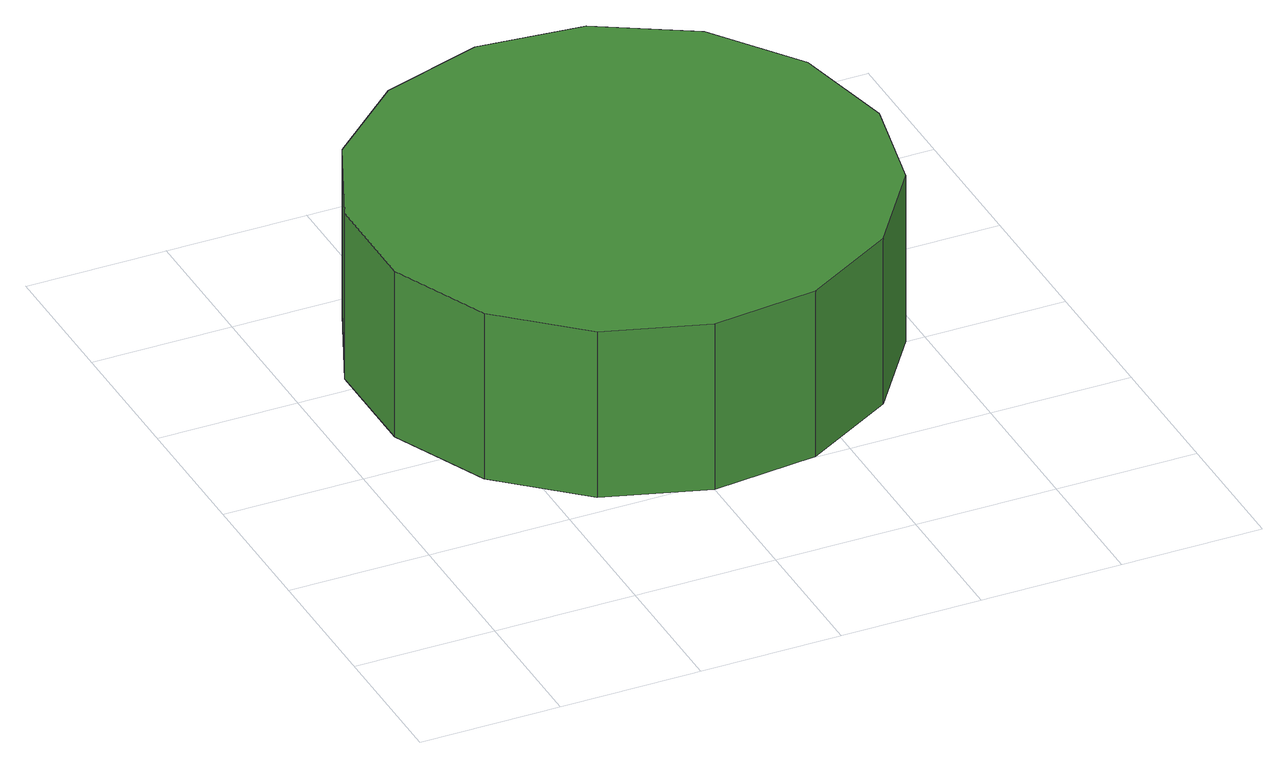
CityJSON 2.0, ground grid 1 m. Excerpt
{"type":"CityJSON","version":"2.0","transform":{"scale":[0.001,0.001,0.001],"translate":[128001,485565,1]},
"CityObjects":{
"tree1":{"type":"SolitaryVegetationObject","attributes":{"function":"something"},"geometry":[{"type":"MultiSurface","lod":"1","boundaries":[[[0,1,2,3,4,5,6,7,8,9,10,11,12,13,14]],[[15,16,17,18,19,20,21,22,23,24,25,26,27,28,29]],[[0,29,28,1]],[[1,28,27,2]],[[2,27,26,3]],[[3,26,25,4]],[[4,25,24,5]],[[5,24,23,6]],[[6,23,22,7]],[[7,22,21,8]],[[8,21,20,9]],[[9,20,19,10]],[[10,19,18,11]],[[11,18,17,12]],[[12,17,16,13]],[[13,16,15,14]],[[14,15,29,0]]]}]}
},
"vertices":[
[4026,2750,1445],[3867,3496,1445],[3419,4113,1445],[2758,4495,1445],[2000,4574,1445],[1274,4339,1445],[707,3828,1445],[397,3131,1445],[397,2368,1445],[707,1672,1445],[1274,1161,1445],[2000,925,1445],[2758,1005,1445],[3419,1387,1445],[3867,2004,1445],[3867,2004,175],[3419,1387,175],[2758,1005,175],[2000,925,175],[1274,1161,175],[707,1672,175],[397,2368,175],[397,3131,175],[707,3828,175],[1274,4339,175],[2000,4574,175],[2758,4495,175],[3419,4113,175],[3867,3496,175],[4026,2750,175]
]}
